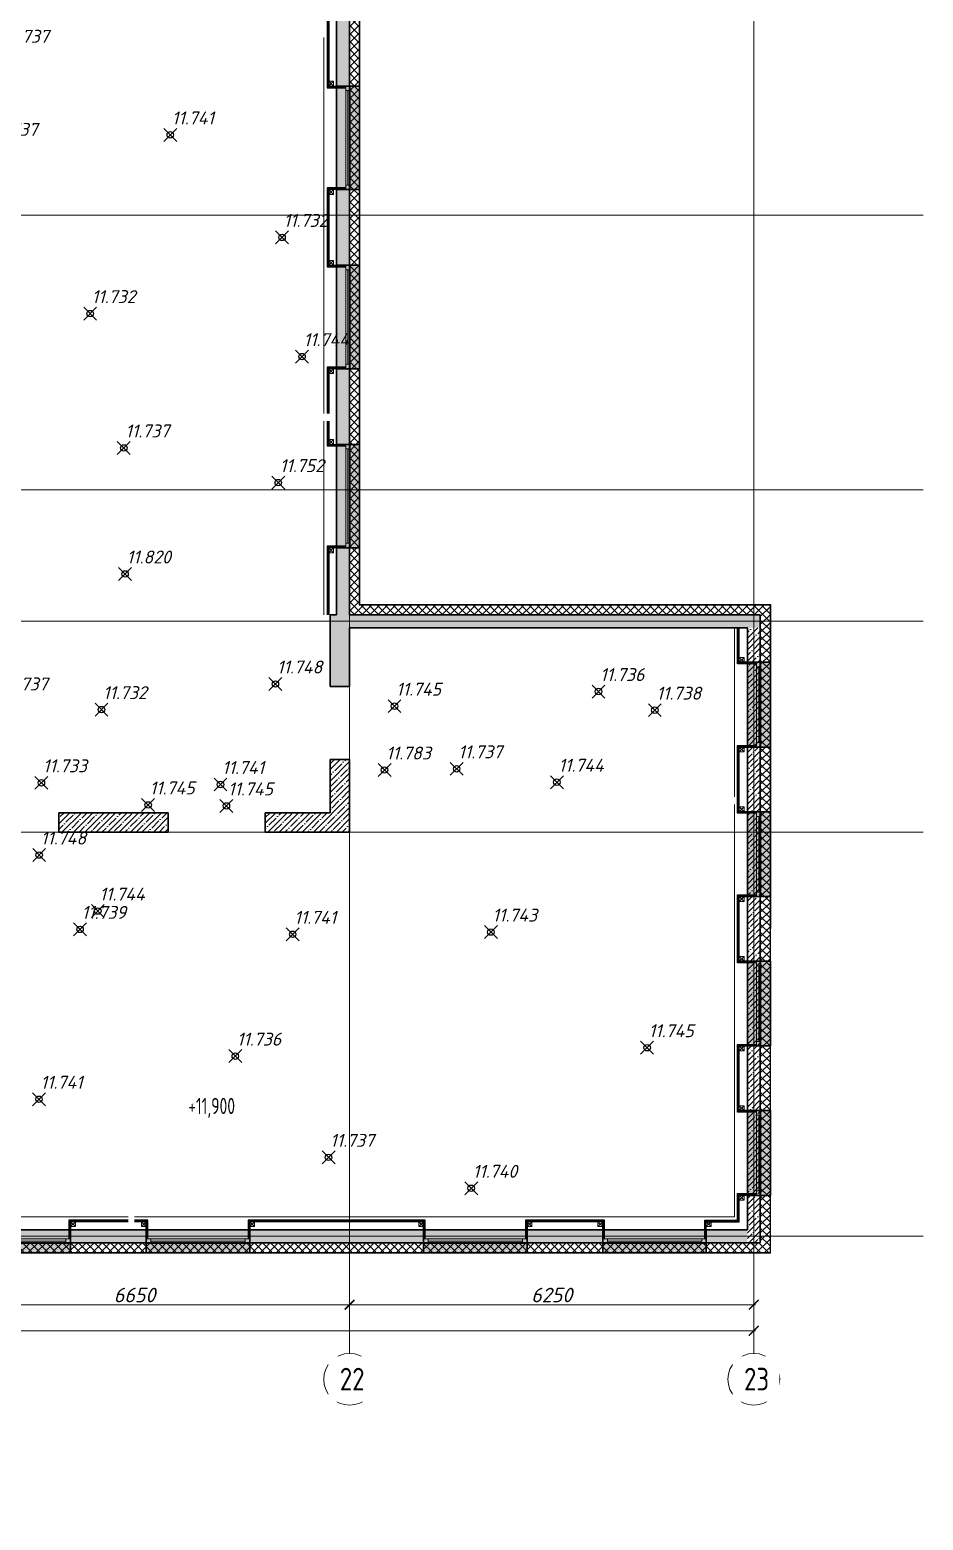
# Model space of a CAD drawing. Header units: millimetres. Extents: x -2 to 546, y 0 to 356.
# Drawn here: x 531.79 to 545.61, y 242.24 to 265.28 of the extents above; entities that cross this region are included whole.
import ezdxf
from ezdxf import colors
from ezdxf.entities.mleader import LeaderData, LeaderLine
from ezdxf.math import Vec2, Vec3

# ---------------------------------------------------------------- set-up
doc = ezdxf.new("R2010")
doc.units = ezdxf.units.MM
doc.header["$PDMODE"] = 35
doc.header["$PDSIZE"] = 0.1
doc.linetypes.add('CENTER', pattern=[2, 1.25, -0.25, 0.25, -0.25])
for name, color, linetype, lineweight in [('_0', 250, 'Continuous', 9), ('АР_Навесной фасад', 147, 'Continuous', 5), ('АР_Окна БЛОК', 250, 'Continuous', 13), ('АР_Оси', 195, 'Continuous', 9), ('АР_Оси размеры', 164, 'Continuous', 9), ('АР_Отметки', 250, 'Continuous', 15), ('АР_Подоконники', 163, 'Continuous', 9), ('АР_Сущ Несущая стена', 216, 'Continuous', 30), ('АР_Утеплитель', 250, 'Continuous', 9), ('АР_Штриховка монолит', 250, 'Continuous', 9), ('СТЕНЫ кирпич ЛИДЕР', 250, 'Continuous', 15)]:
    doc.layers.add(name, color=color, linetype=linetype, lineweight=lineweight)
doc.layers.add('Пикет', color=7, linetype='Continuous')
doc.styles.add('ISOCPEUR', font='isocpeur.ttf', dxfattribs={"width": 0.7})
doc.styles.add('ГОСТ 2.304', font='isocpeur.ttf', dxfattribs={"width": 0.7})
doc.styles.add('Мой', font='isocpeui.ttf')
doc.dimstyles.new('Размер в модели', dxfattribs={"dimscale": 0.5, "dimtxt": 0.45, "dimasz": 0.3, "dimexe": 0.05, "dimexo": 0.05, "dimgap": 0.07, "dimtad": 1, "dimdec": 0, "dimlfac": 1000, "dimzin": 1, "dimdsep": 46, "dimtxsty": 'Мой', "dimblk": 'ARCHTICK', "dimcen": 0, "dimdle": 0.05, "dimclrd": 7, "dimclre": 7, "dimclrt": 7, "dimadec": 7, "dimazin": 0, "dimtfac": 1, "dimtdec": 0, "dimtmove": 0, "dimatfit": 3, "dimfxl": 1, "dimfxlon": 1, "dimtolj": 1, "dimtzin": 9, "dimlwd": 13, "dimlwe": -1, "dimarcsym": 1})
pattern_1 = [(45, (279.56179, 191.4235), (-0.08838835, 0.08838835), []), (45, (279.65018, 191.4235), (-0.08838835, 0.08838835), [0.15625, -0.03125, 0, -0.03125])]

# ---------------------------------------------------------------- blocks, each defined once
blk = doc.blocks.new('_ArchTick')
at = {"color": 0, "linetype": 'ByBlock', "const_width": 0.15}
blk.add_lwpolyline([(-0.5, -0.5), (0.5, 0.5)], dxfattribs=at)
blk = doc.blocks.new('*D220')
at = {"layer": 'АР_Оси размеры', "color": 7, "ltscale": 100, "transparency": 16777216}
for p, q in [((530.087, 245.968), (530.087, 245.546)), ((536.737, 245.968), (536.737, 245.546))]:
    blk.add_line(p, q, dxfattribs=at)
at = {"layer": 'АР_Оси размеры', "color": 7, "lineweight": 13, "ltscale": 100, "transparency": 16777216}
blk.add_line((530.062, 245.571), (536.762, 245.571), dxfattribs=at)
at = {"layer": 'АР_Оси размеры', "color": 7, "linetype": 'ByBlock', "lineweight": 13, "transparency": 16777216, "xscale": 0.15, "yscale": 0.15, "zscale": 0.15, "rotation": 180}
blk.add_blockref('_ArchTick', (530.087, 245.571), dxfattribs=at)
at = {"layer": 'АР_Оси размеры', "color": 7, "linetype": 'ByBlock', "lineweight": 13, "transparency": 16777216, "xscale": 0.15, "yscale": 0.15, "zscale": 0.15}
blk.add_blockref('_ArchTick', (536.737, 245.571), dxfattribs=at)
at = {"layer": 'АР_Оси размеры', "color": 7, "transparency": 16777216, "insert": (533.412, 245.721), "char_height": 0.225, "attachment_point": 5, "style": 'Мой'}
blk.add_mtext('\\A1;6650', dxfattribs=at)
blk = doc.blocks.new('*D221')
at = {"layer": 'АР_Оси размеры', "color": 7, "ltscale": 100, "transparency": 16777216}
for p, q in [((536.737, 245.968), (536.737, 245.546)), ((542.987, 246.071), (542.987, 245.546))]:
    blk.add_line(p, q, dxfattribs=at)
at = {"layer": 'АР_Оси размеры', "color": 7, "lineweight": 13, "ltscale": 100, "transparency": 16777216}
blk.add_line((536.712, 245.571), (543.012, 245.571), dxfattribs=at)
at = {"layer": 'АР_Оси размеры', "color": 7, "linetype": 'ByBlock', "lineweight": 13, "transparency": 16777216, "xscale": 0.15, "yscale": 0.15, "zscale": 0.15, "rotation": 180}
blk.add_blockref('_ArchTick', (536.737, 245.571), dxfattribs=at)
at = {"layer": 'АР_Оси размеры', "color": 7, "linetype": 'ByBlock', "lineweight": 13, "transparency": 16777216, "xscale": 0.15, "yscale": 0.15, "zscale": 0.15}
blk.add_blockref('_ArchTick', (542.987, 245.571), dxfattribs=at)
at = {"layer": 'АР_Оси размеры', "color": 7, "transparency": 16777216, "insert": (539.862, 245.721), "char_height": 0.225, "attachment_point": 5, "style": 'Мой'}
blk.add_mtext('\\A1;6250', dxfattribs=at)
blk = doc.blocks.new('*D242')
at = {"layer": 'АР_Оси размеры', "color": 7, "lineweight": 13, "ltscale": 100, "transparency": 16777216}
blk.add_line((474.547, 245.168), (543.012, 245.168), dxfattribs=at)
at = {"layer": 'АР_Оси размеры', "color": 7, "ltscale": 100, "transparency": 16777216}
for p, q in [((474.572, 244.868), (474.572, 245.193)), ((542.987, 244.868), (542.987, 245.193))]:
    blk.add_line(p, q, dxfattribs=at)
at = {"layer": 'АР_Оси размеры', "color": 7, "linetype": 'ByBlock', "lineweight": 13, "transparency": 16777216, "xscale": 0.15, "yscale": 0.15, "zscale": 0.15, "rotation": 180}
blk.add_blockref('_ArchTick', (474.572, 245.168), dxfattribs=at)
at = {"layer": 'АР_Оси размеры', "color": 7, "linetype": 'ByBlock', "lineweight": 13, "transparency": 16777216, "xscale": 0.15, "yscale": 0.15, "zscale": 0.15}
blk.add_blockref('_ArchTick', (542.987, 245.168), dxfattribs=at)
at = {"layer": 'АР_Оси размеры', "color": 7, "transparency": 16777216, "insert": (508.78, 245.319), "char_height": 0.225, "attachment_point": 5, "style": 'Мой'}
blk.add_mtext('\\A1;68415', dxfattribs=at)
blk = doc.blocks.new('A$Ce02d65bd')
at = {"ltscale": 100}
for points in [[(0, 0), (0, 75), (75, 75), (75, 0), (0, 0)], [(0, 0), (75, 75)], [(0, 75), (75, 0)]]:
    blk.add_lwpolyline(points, dxfattribs=at)
blk = doc.blocks.new('_DotSmall')
at = {"color": 0, "linetype": 'ByBlock', "const_width": 0.5}
blk.add_lwpolyline([(-0.0625, 0, 1), (0.0625, 0, 1)], format="xyb", close=True, dxfattribs=at)
blk = doc.blocks.new('*U61')
at = {"true_color": 0xffffff}
h = blk.add_hatch(color=7, dxfattribs=at)
h.dxf.hatch_style = 1
h.paths.add_polyline_path([(-1600, -140), (0, -140), (0, 220), (-1600, 220)])
at = {"lineweight": 30}
for p, q in [((-1600, -140), (-1600, 220)), ((0, -140), (0, 220))]:
    blk.add_line(p, q, dxfattribs=at)
for p, q in [((0, 220), (-1600, 220)), ((-1600, 70), (0, 70)), ((-1600, 0), (0, 0)), ((-1530, 0), (-1530, 70)), ((-1530, 35), (-70, 35)), ((-70, 0), (-70, 70)), ((-1600, -140), (0, -140)), ((-1600, -140), (-1600, -140)), ((-1600, -140), (-1600, -140)), ((0, -140), (0, -140)), ((0, -140), (0, -140))]:
    blk.add_line(p, q)
blk = doc.blocks.new('*U62')
at = {"true_color": 0xffffff}
h = blk.add_hatch(color=7, dxfattribs=at)
h.dxf.hatch_style = 1
h.paths.add_polyline_path([(-1310, -140), (0, -140), (0, 220), (-1310, 220)])
at = {"lineweight": 30}
for p, q in [((-1310, -140), (-1310, 220)), ((0, -140), (0, 220))]:
    blk.add_line(p, q, dxfattribs=at)
for p, q in [((0, 220), (-1310, 220)), ((-1310, 70), (0, 70)), ((-1310, 0), (0, 0)), ((-1240, 0), (-1240, 70)), ((-1240, 35), (-70, 35)), ((-70, 0), (-70, 70)), ((-1310, -140), (0, -140)), ((-1310, -140), (-1310, -140)), ((-1310, -140), (-1310, -140)), ((0, -140), (0, -140)), ((0, -140), (0, -140))]:
    blk.add_line(p, q)
blk = doc.blocks.new('прпр')
at = {"layer": 'АР_Утеплитель', "ltscale": 100}
h = blk.add_hatch(dxfattribs=at)
h.set_pattern_fill('ANSI37', color=256, scale=0.7)
h.set_pattern_definition([(45, (-470.524225, 295.78271), (-0.061871843, 0.061871843), []), (135, (-470.524225, 295.78271), (-0.061871843, -0.061871843), [])])
h.paths.add_polyline_path([(543.0874, 256.2392), (536.7374, 256.2392), (536.7374, 274.1092), (526.2374, 274.1092), (526.2374, 278.0742), (491.4374, 278.0742), (491.4374, 274.1092), (486.4622, 274.1092), (486.4622, 274.2592), (491.2874, 274.2592), (491.2874, 278.2242), (526.3874, 278.2242), (526.3874, 274.2592), (536.8874, 274.2592), (536.8874, 256.3892), (543.2374, 256.3892), (543.2374, 246.3792), (529.8374, 246.3792), (529.8374, 252.7292), (521.9574, 252.7292), (521.9574, 257.9192), (513.7221, 257.9192), (513.7221, 257.6692), (513.5721, 257.6692), (513.5721, 258.0692), (522.1074, 258.0692), (522.1074, 252.8792), (529.9874, 252.8792), (529.9874, 246.5292), (543.0874, 246.5292)])
at = {"layer": 'АР_Штриховка монолит', "ltscale": 100}
h = blk.add_hatch(dxfattribs=at)
h.set_pattern_fill('ANSI35', scale=0.5)
h.set_pattern_definition(pattern_1)
h.paths.add_polyline_path([(543.0874, 256.2392), (536.7374, 256.2392), (536.7374, 273.9095), (536.5374, 273.9088), (536.5374, 256.2392), (536.4374, 256.2392), (536.4374, 255.1309), (536.7374, 255.1309), (536.7374, 256.0392), (542.8874, 256.0392), (543.0874, 256.0392)])
h = blk.add_hatch(dxfattribs=at)
h.set_pattern_fill('ANSI35', scale=0.5)
h.set_pattern_definition(pattern_1)
h.paths.add_polyline_path([(543.0874, 256.0392), (542.8874, 256.0392), (542.8874, 246.7292), (542.8874, 246.5292), (543.0874, 246.5292)])
h = blk.add_hatch(dxfattribs=at)
h.set_pattern_fill('ANSI35', scale=0.5)
h.set_pattern_definition(pattern_1)
h.paths.add_polyline_path([(536.7374, 254.0009), (536.4374, 254.0009), (536.4374, 253.1792), (535.4331, 253.1792), (535.4331, 252.8792), (536.7374, 252.8792)])
h = blk.add_hatch(dxfattribs=at)
h.set_pattern_fill('ANSI35', scale=0.5)
h.set_pattern_definition(pattern_1)
h.paths.add_polyline_path([(533.9331, 253.1792), (532.2417, 253.1792), (532.2417, 252.8792), (533.9331, 252.8792), (533.9331, 253.1792)])
h = blk.add_hatch(dxfattribs=at)
h.set_pattern_fill('ANSI35', scale=0.5)
h.set_pattern_definition(pattern_1)
h.paths.add_polyline_path([(530.1874, 246.7292), (529.9874, 246.7292), (529.9874, 246.5292), (542.8874, 246.5292), (542.8874, 246.7292)])
for points in [[(536.6793, 265.6092), (536.3902, 265.6092), (536.3902, 264.3892), (536.6793, 264.3892)], [(536.6793, 265.5967), (536.4027, 265.5967), (536.4027, 264.4017), (536.6793, 264.4017)], [(536.6597, 265.5842), (536.4152, 265.5842), (536.4152, 264.4142), (536.6221, 264.4142)], [(536.6793, 262.8392), (536.3902, 262.8392), (536.3902, 261.6192), (536.6793, 261.6192)], [(536.6793, 262.8267), (536.4027, 262.8267), (536.4027, 261.6317), (536.6793, 261.6317)], [(536.6597, 262.8142), (536.4152, 262.8142), (536.4152, 261.6442), (536.6221, 261.6442)], [(536.6793, 260.0692), (536.3902, 260.0692), (536.3902, 259.3536)], [(536.6793, 260.0567), (536.4027, 260.0567), (536.4027, 259.3536)], [(536.6597, 260.0442), (536.4152, 260.0442), (536.4152, 259.3536)], [(536.3902, 259.2336), (536.3902, 258.8492), (536.6793, 258.8492)], [(536.4027, 259.2336), (536.4027, 258.8617), (536.6793, 258.8617)], [(536.4152, 259.2336), (536.4152, 258.8742), (536.6221, 258.8742)], [(536.6793, 257.2992), (536.3902, 257.2992), (536.3902, 256.2392)], [(536.6793, 257.2867), (536.4027, 257.2867), (536.4027, 256.2392)], [(536.6597, 257.2742), (536.4152, 257.2742), (536.4152, 256.2392)], [(543.0277, 255.4791), (542.737, 255.4791), (542.737, 256.0392)], [(543.0277, 255.4916), (542.7495, 255.4916), (542.7495, 256.0392)], [(543.0734, 255.5041), (542.762, 255.5041), (542.762, 256.0392)], [(543.0277, 253.1691), (542.737, 253.1691), (542.737, 254.2191), (543.0277, 254.2191)], [(543.0277, 253.1816), (542.7495, 253.1816), (542.7495, 254.2066), (543.0277, 254.2066)], [(543.0734, 253.1941), (542.762, 253.1941), (542.762, 254.1941), (543.1399, 254.1941)], [(543.0277, 250.8571), (542.737, 250.8571), (542.737, 251.9071), (543.0277, 251.9071)], [(543.0277, 250.8696), (542.7495, 250.8696), (542.7495, 251.8946), (543.0277, 251.8946)], [(543.0734, 250.8821), (542.762, 250.8821), (542.762, 251.8821), (543.1399, 251.8821)], [(543.0274, 248.5471), (542.7367, 248.5471), (542.7367, 249.5971), (543.0274, 249.5971)], [(543.0274, 248.5596), (542.7492, 248.5596), (542.7492, 249.5846), (543.0274, 249.5846)], [(543.073, 248.5721), (542.7617, 248.5721), (542.7617, 249.5721), (543.1395, 249.5721)], [(542.2274, 246.5892), (542.2274, 246.8799), (542.7367, 246.8799), (542.7367, 247.2891), (543.0274, 247.2891)], [(542.2399, 246.5892), (542.2399, 246.8674), (542.7492, 246.8674), (542.7492, 247.2766), (543.0274, 247.2766)], [(542.2524, 246.5893), (542.2524, 246.8549), (542.7617, 246.8549), (542.7617, 247.2641), (543.0274, 247.2641)], [(533.3141, 246.8783), (532.3974, 246.8783), (532.3974, 246.5892)], [(533.3141, 246.8658), (532.4099, 246.8658), (532.4099, 246.5892)], [(533.3141, 246.8533), (532.4224, 246.8533), (532.4224, 246.6464)], [(533.6174, 246.5892), (533.6174, 246.8783), (533.4141, 246.8783)], [(533.6049, 246.5892), (533.6049, 246.8658), (533.4141, 246.8658)], [(533.5924, 246.6088), (533.5924, 246.8533), (533.4141, 246.8533)], [(537.9074, 246.5892), (537.9074, 246.8783), (535.1674, 246.8783), (535.1674, 246.5892)], [(537.8949, 246.5892), (537.8949, 246.8658), (535.1799, 246.8658), (535.1799, 246.5892)], [(537.8824, 246.6088), (537.8824, 246.8533), (535.1924, 246.8533), (535.1924, 246.6464)], [(540.6774, 246.5892), (540.6774, 246.8783), (539.4574, 246.8783), (539.4574, 246.5892)], [(540.6649, 246.5892), (540.6649, 246.8658), (539.4699, 246.8658), (539.4699, 246.5892)], [(540.6524, 246.6088), (540.6524, 246.8533), (539.4824, 246.8533), (539.4824, 246.6464)]]:
    blk.add_lwpolyline(points)
at = {"layer": 'АР_Навесной фасад', "ltscale": 100}
for p, q in [((536.8874, 256.3892), (536.8874, 274.2592)), ((536.8974, 256.3992), (536.8974, 274.2692)), ((536.8874, 256.3892), (543.2378, 256.3892)), ((536.8974, 256.3992), (543.2478, 256.3992))]:
    blk.add_line(p, q, dxfattribs=at)
at = {"layer": 'АР_Навесной фасад', "color": 18, "ltscale": 100, "true_color": 0x000000}
for points in [[(543.2374, 246.3792), (543.2378, 256.3892)], [(543.2474, 246.3692), (543.2478, 256.3992)], [(529.8274, 246.3692), (543.2474, 246.3692)], [(529.8374, 246.3792), (543.2374, 246.3792)]]:
    blk.add_lwpolyline(points, dxfattribs=at)
at = {"layer": 'АР_Оси', "linetype": 'CENTER', "ltscale": 1000}
for p, q in [((536.7374, 244.8179), (536.7374, 279.1254)), ((542.9874, 244.8179), (542.9874, 279.1254)), ((462.0087, 262.4192), (545.6058, 262.4192)), ((462.0087, 258.1692), (545.6058, 258.1692)), ((462.0087, 256.1392), (545.6058, 256.1392)), ((462.0087, 252.8792), (545.6058, 252.8792)), ((462.0087, 246.6292), (545.6058, 246.6292))]:
    blk.add_line(p, q, dxfattribs=at)
at = {"layer": 'АР_Оси', "ltscale": 0.5}
for centre in [(536.7374, 244.4179), (542.9874, 244.4179)]:
    blk.add_circle(centre, 0.4, dxfattribs=at)
at = {"layer": 'АР_Подоконники', "ltscale": 100}
for p, q in [((536.3374, 259.3536), (536.3374, 265.1642)), ((536.3374, 256.2392), (536.3374, 259.2336)), ((542.6874, 253.4241), (542.6874, 256.0392)), ((542.6874, 246.9292), (542.6874, 253.3041)), ((530.3874, 246.9292), (533.3141, 246.9292)), ((533.4141, 246.9292), (542.6874, 246.9292))]:
    blk.add_line(p, q, dxfattribs=at)
at = {"layer": 'АР_Сущ Несущая стена', "color": 7, "ltscale": 100}
for p, q in [((536.7374, 256.2392), (536.7374, 274.1092)), ((536.5374, 256.2392), (536.5374, 273.9092)), ((536.5374, 264.4142), (536.5374, 265.5842)), ((536.4374, 256.2392), (536.5374, 256.2392)), ((536.4374, 255.1309), (536.4374, 256.2392)), ((536.7374, 256.2392), (543.0874, 256.2392)), ((536.7374, 255.1309), (536.7374, 256.0392)), ((536.7374, 256.0392), (542.8874, 256.0392)), ((542.8874, 246.7292), (542.8874, 256.0392)), ((543.0874, 246.5292), (543.0874, 256.2392)), ((536.4374, 253.1792), (536.4374, 254.0009)), ((536.4374, 254.0009), (536.7374, 254.0009)), ((536.7374, 254.0009), (536.7374, 252.8792)), ((536.7374, 252.8792), (536.7374, 253.3921)), ((533.9331, 253.1792), (532.2417, 253.1792)), ((532.2417, 252.8792), (532.2417, 253.1792)), ((533.9331, 253.1792), (533.9331, 252.8792)), ((536.4374, 253.1792), (535.4331, 253.1792)), ((535.4331, 253.1792), (535.4331, 252.8792)), ((533.9331, 252.8792), (532.2417, 252.8792)), ((536.7374, 252.8792), (535.4331, 252.8792)), ((530.1874, 246.7292), (542.8874, 246.7292)), ((529.9874, 246.5292), (543.0874, 246.5292))]:
    blk.add_line(p, q, dxfattribs=at)
blk.add_lwpolyline([(536.7374, 255.1309), (536.4374, 255.1309)], dxfattribs=at)
at = {"layer": 'СТЕНЫ кирпич ЛИДЕР', "linetype": 'Continuous', "ltscale": 100}
blk.add_lwpolyline([(533.4141, 246.7292), (533.3141, 246.7292)], dxfattribs=at)
at = {"layer": '_0', "color": 1, "lineweight": -3, "ltscale": 500, "yscale": 0.001, "zscale": 0.001}
for p, xscale, rotation in [((536.4152, 264.4892), 0.001, 269.9999999999999), ((536.4152, 262.8142), 0.001, 269.9999999999999), ((536.4152, 261.7192), 0.001, 269.9999999999999), ((536.4152, 260.0442), 0.001, 269.9999999999999), ((536.4152, 258.9492), 0.001, 269.9999999999999), ((536.4152, 257.2742), 0.001, 269.9999999999999), ((542.762, 255.5041), -0.001, 269.9999999999999), ((542.762, 254.1191), -0.001, 269.9999999999999), ((542.762, 253.1941), -0.001, 269.9999999999999), ((542.762, 251.8071), -0.001, 269.9999999999999), ((542.762, 250.8821), -0.001, 269.9999999999999), ((542.7617, 249.4971), -0.001, 269.9999999999999), ((542.7617, 248.5721), -0.001, 269.9999999999999), ((542.7617, 247.1891), -0.001, 269.9999999999999), ((532.4974, 246.8533), 0.001, 180), ((533.5924, 246.8533), 0.001, 180), ((535.2674, 246.8533), 0.001, 180), ((537.8824, 246.8533), 0.001, 180), ((539.5574, 246.8533), 0.001, 180), ((540.6524, 246.8533), 0.001, 180), ((542.2524, 246.8549), -0.001, 180)]:
    blk.add_blockref('A$Ce02d65bd', p, dxfattribs=dict(at, xscale=xscale, rotation=rotation))
at = {"layer": 'АР_Окна БЛОК', "yscale": 0.001, "zscale": 0.001}
for name, p, xscale, rotation in [('*U61', (536.6774, 262.8142), 0.001, 269.9999999999999), ('*U61', (536.6774, 260.0442), 0.001, 269.9999999999999), ('*U61', (536.6774, 257.2742), 0.001, 269.9999999999999), ('*U62', (543.0277, 254.1941), 0.001, 269.9999999999999), ('*U62', (543.0277, 251.8821), 0.001, 269.9999999999999), ('*U62', (543.0277, 249.5721), 0.001, 269.9999999999999), ('*U62', (543.0277, 247.2621), 0.001, 269.9999999999999), ('*U61', (532.4224, 246.5892), -0.001, 180), ('*U61', (535.1924, 246.5892), -0.001, 180), ('*U61', (539.4824, 246.5892), -0.001, 180), ('*U61', (542.2524, 246.5892), -0.001, 180)]:
    blk.add_blockref(name, p, dxfattribs=dict(at, xscale=xscale, rotation=rotation))
at = {"layer": 'АР_Оси размеры', "ltscale": 100}
for base, p1, p2, picture, middle in [((542.9874, 245.5706), (536.7374, 245.9927), (542.9874, 246.2321), '*D221', (539.8624, 245.7207)), ((536.7374, 245.5706), (530.0874, 245.9927), (536.7374, 245.9927), '*D220', (533.4124, 245.7207))]:
    dim = blk.add_linear_dim(base=base, p1=p1, p2=p2, dimstyle='Размер в модели', dxfattribs=at)
    dim.commit()
    dim.dimension.update_dxf_attribs({"geometry": picture, "text_midpoint": middle})
at = {"layer": 'АР_Отметки'}
ml = blk.add_multileader_mtext('Standard', dxfattribs=at)
ml.set_content('+11,900', color=256, style='ISOCPEUR')
ml.set_leader_properties(color=256, linetype='Continuous', lineweight=-1)
ml.set_arrow_properties(name='DOTSMALL')
ml.build(insert=Vec2(0, 0))
ml.multileader.update_dxf_attribs({"has_text_frame": 1, "text_left_attachment_type": 4, "text_right_attachment_type": 4, "dogleg_length": 100, "arrow_head_size": 0.18})
ctx = ml.context
ctx.base_point, ctx.char_height, ctx.arrow_head_size, ctx.landing_gap_size, ctx.plane_origin = Vec3(147657.2957, 168675.964), 0.25, 0.18, 0.05, Vec3(559.4294, 236.2886)
ctx.left_attachment, ctx.right_attachment = 4, 4
notes = []
notes.append((ctx, [(0, (0, 0, 0), (0, 0), (1, 0), 1, [])]))
ctx.mtext.insert, ctx.mtext.width, ctx.mtext.line_spacing_style, ctx.mtext.flow_direction = Vec3(534.2434, 248.7694), 0.852697, 2, 5
for ctx, leaders in notes:
    for number, flags, end, landing, length, lines in leaders:
        leader = LeaderData()
        leader.index, (leader.has_last_leader_line, leader.has_dogleg_vector, leader.attachment_direction) = number, flags
        leader.last_leader_point, leader.dogleg_vector, leader.dogleg_length = Vec3(end), Vec3(landing), length
        for number, points, colour, breaks in lines:
            line = LeaderLine()
            line.index, line.vertices, line.color, line.breaks = number, Vec3.list(points), colors.encode_raw_color(colour), breaks
            leader.lines.append(line)
        ctx.leaders.append(leader)
at = {"layer": 'АР_Оси', "char_height": 0.35, "attachment_point": 1, "line_spacing_factor": 1.149209, "style": 'ГОСТ 2.304', "bg_fill": 2}
for s, insert, width in [('{\\W0.8;22}', (536.5861, 244.5957), 0.52089), ('{\\W0.8;23}', (542.836, 244.5957), 0.370762)]:
    blk.add_mtext(s, dxfattribs=dict(at, insert=insert, width=width))
at = {"layer": 'АР_Оси размеры', "ltscale": 100}
dim = blk.add_linear_dim(base=(542.9874, 245.1685), p1=(474.5724, 244.8429), p2=(542.9874, 244.8429), dimstyle='Размер в модели', dxfattribs=at)
dim.commit()
dim.dimension.update_dxf_attribs({"geometry": '*D242', "text_midpoint": (508.7799, 245.3186)})

msp = doc.modelspace()

# ---------------------------------------------------------------- block references
msp.add_blockref('прпр', (0, 0))

# ---------------------------------------------------------------- next in the draw order: linework, layer by layer
at = {"layer": 'Пикет', "color": 1}
for p in [(533.9653, 263.6592, 11.741), (535.693, 262.074, 11.732), (532.7264, 260.896, 11.732), (536.002, 260.231, 11.744), (533.246, 258.819, 11.737), (535.634, 258.283, 11.752), (533.266, 256.87, 11.82), (535.59, 255.169, 11.748), (540.586, 255.052, 11.736), (532.901, 254.773, 11.732), (537.432, 254.826, 11.745), (541.457, 254.764, 11.738), (538.393, 253.857, 11.737), (531.972, 253.641, 11.733), (537.278, 253.839, 11.783), (539.9425, 253.6503, 11.744), (534.741, 253.615, 11.741), (533.622, 253.299, 11.745), (534.833, 253.284, 11.745), (531.938, 252.524, 11.748), (532.845, 251.658, 11.744), (532.57, 251.375, 11.739), (538.9217, 251.3328, 11.743), (535.8572, 251.2986, 11.741), (541.3374, 249.545, 11.745), (534.9702, 249.415, 11.736), (531.9349, 248.7482, 11.741), (536.412, 247.85, 11.737), (538.618, 247.372, 11.74)]:
    msp.add_point(p, dxfattribs=at)

# ---------------------------------------------------------------- next in the draw order: texts
at = {"layer": 'Пикет', "color": 5, "style": 'Мой'}
for s, p in [('11.737', (531.4087, 265.0833, 11.737)), ('11.741', (533.99, 263.8214, 11.741)), ('11.737', (531.2337, 263.6443, 11.737)), ('11.732', (535.7177, 262.2363, 11.732)), ('11.732', (532.751, 261.0582, 11.732)), ('11.744', (536.0267, 260.3933, 11.744)), ('11.737', (533.2707, 258.9813, 11.737)), ('11.752', (535.6587, 258.4453, 11.752)), ('11.820', (533.2907, 257.0323, 11.82)), ('11.748', (535.6147, 255.3313, 11.748)), ('11.736', (540.6107, 255.2143, 11.736)), ('11.737', (531.3907, 255.0693, 11.737)), ('11.732', (532.9257, 254.9353, 11.732)), ('11.745', (537.4567, 254.9883, 11.745)), ('11.738', (541.4817, 254.9263, 11.738)), ('11.783', (537.3027, 254.0013, 11.783)), ('11.737', (538.4177, 254.0193, 11.737)), ('11.733', (531.9967, 253.8033, 11.733)), ('11.741', (534.7657, 253.7773, 11.741)), ('11.744', (539.9672, 253.8125, 11.744)), ('11.745', (533.6467, 253.4613, 11.745)), ('11.745', (534.8577, 253.4463, 11.745)), ('11.748', (531.9627, 252.6863, 11.748)), ('11.744', (532.8697, 251.8203, 11.744)), ('11.739', (532.5947, 251.5373, 11.739)), ('11.741', (535.8819, 251.4609, 11.741)), ('11.743', (538.9464, 251.4951, 11.743)), ('11.745', (541.3621, 249.7073, 11.745)), ('11.736', (534.9948, 249.5773, 11.736)), ('11.741', (531.9595, 248.9105, 11.741)), ('11.737', (536.4367, 248.0123, 11.737)), ('11.740', (538.6427, 247.5343, 11.74))]:
    msp.add_text(s, height=0.2, dxfattribs=at).set_placement(p)

doc.saveas('drawing.dxf')
